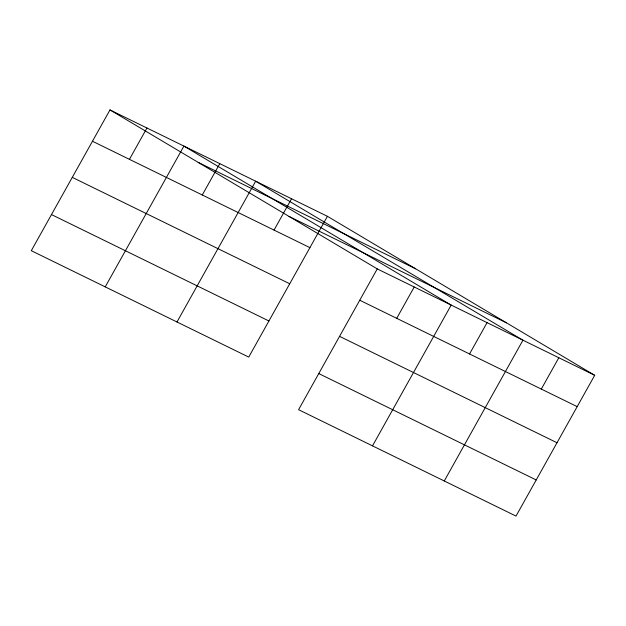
<?xml version="1.0" encoding="UTF-8"?>
<svg xmlns="http://www.w3.org/2000/svg" width="626" height="626" viewBox="0 0 626 626"><rect width="100%" height="100%" fill="white"/><g stroke="black" fill="none" stroke-linecap="round" stroke-linejoin="round"><path stroke-width="0.94" d="M327.421 216.314L109.98 109.918L31.3 250.697L248.741 357.094L327.421 216.314L594.7 375.303L516.02 516.082L298.579 409.686L377.259 268.906L594.7 375.303M129.433 159.34L146.946 128.001M105.231 286.872L183.911 146.093L451.19 305.081L372.509 445.861M202.276 194.983L219.789 163.652M176.986 321.983L255.666 181.204L522.945 340.192L444.264 480.971M274.031 230.094L291.544 198.763M396.712 318.321L414.224 286.99M469.555 353.964L487.067 322.633M541.31 389.075L558.822 357.743M198.184 162.384L415.625 268.781M289.055 216.44L506.497 322.836M92.468 141.249L309.909 247.646M359.747 300.237L577.188 406.634M72.28 177.369L289.721 283.766M339.566 336.35L557.007 442.754M51.488 214.577L268.922 320.981M318.767 373.565L536.208 479.962M109.98 109.918L377.259 268.906"/></g></svg>
